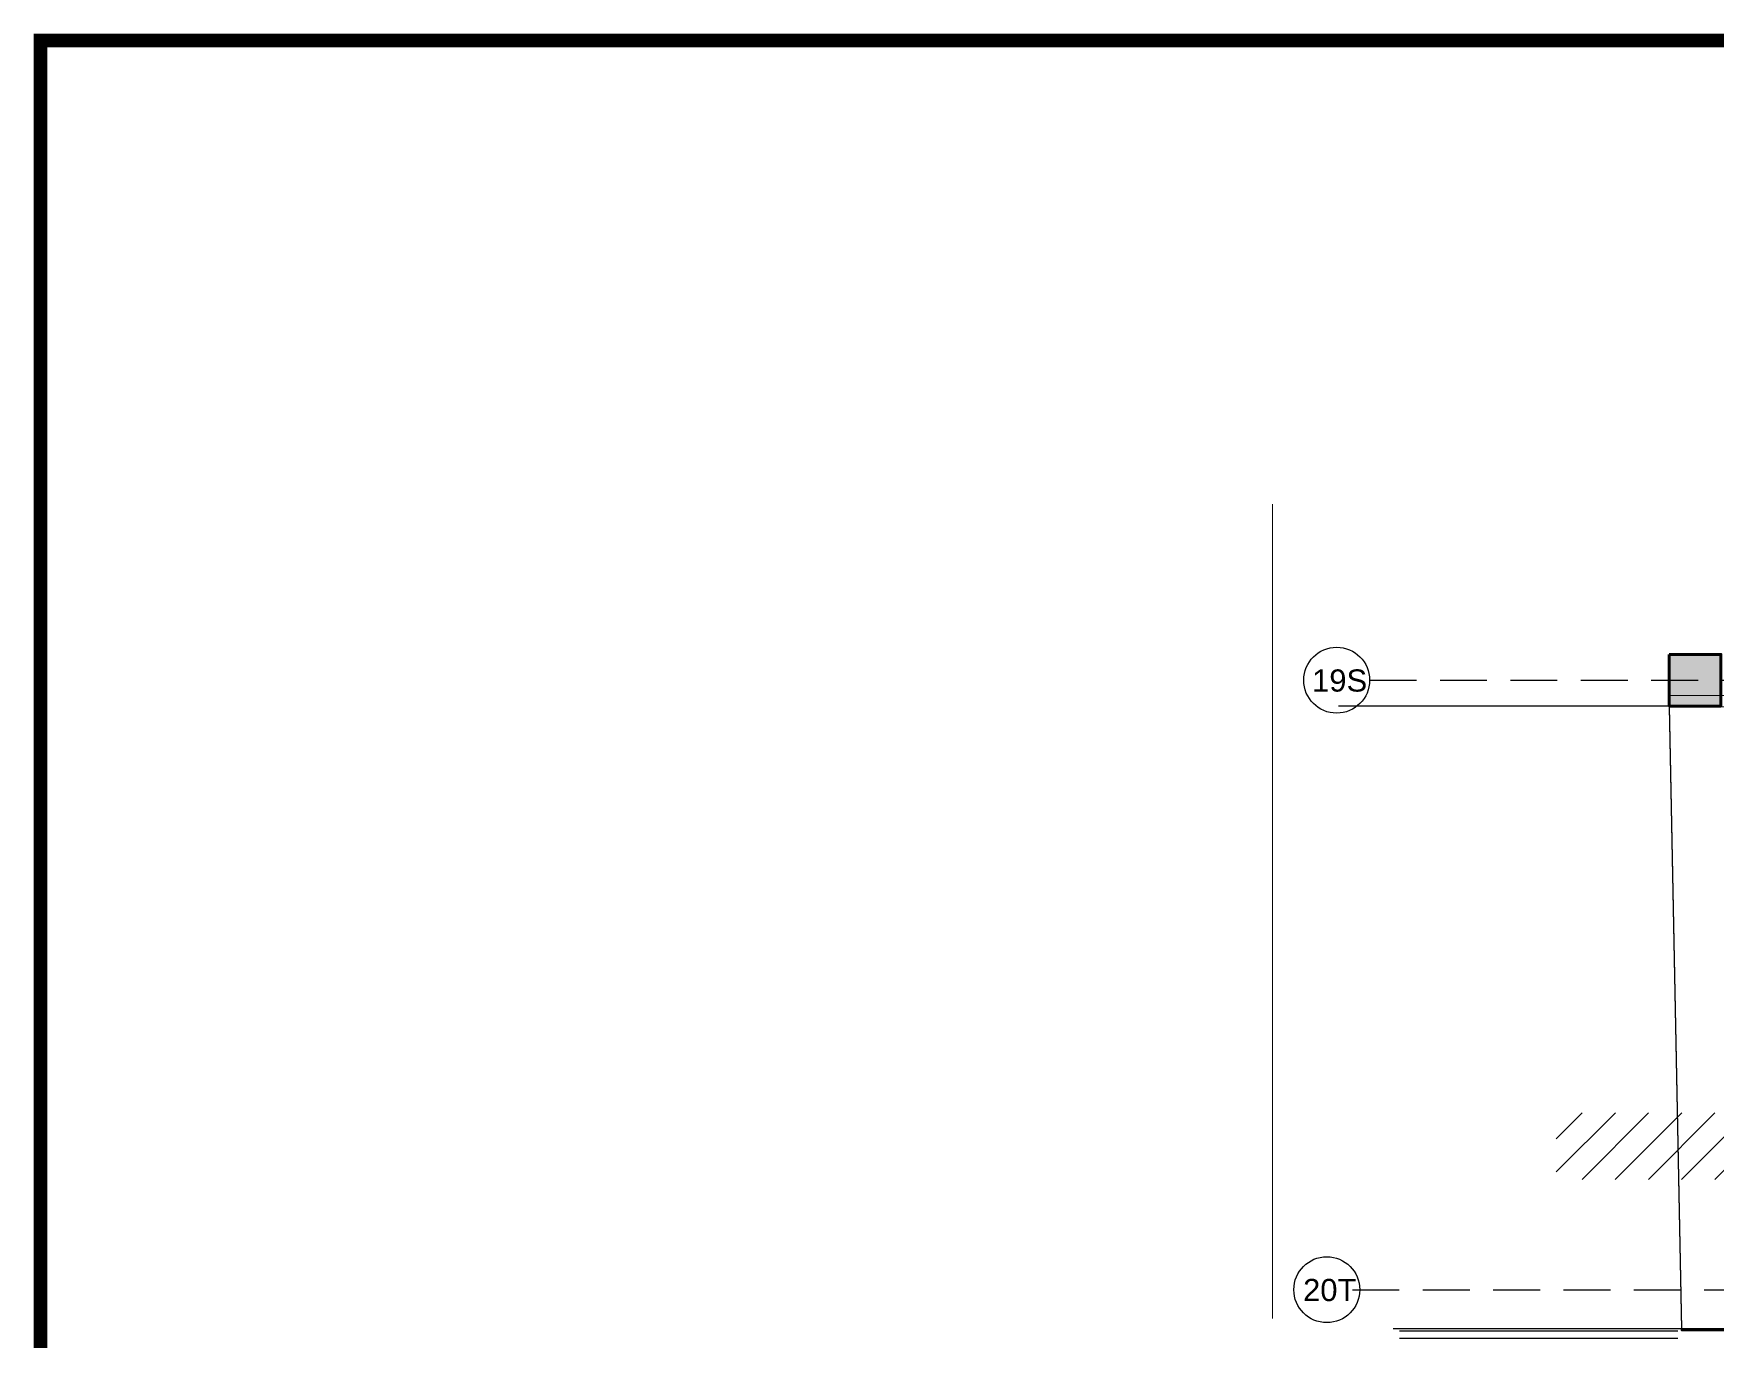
# Model space of a CAD drawing. Header units: millimetres. Extents: x -24 to 530668, y -246875 to -2983.
# Drawn here: x 257069 to 259345, y -122783 to -121015 of the extents above; entities that cross this region are included whole.
import ezdxf
from ezdxf.enums import TextEntityAlignment as Align

# ---------------------------------------------------------------- set-up
doc = ezdxf.new("R2010")
doc.units = ezdxf.units.MM
doc.linetypes.add('DASHED2', pattern=[9.525, 6.35, -3.175])
doc.layers.get('0').update_dxf_attribs({"lineweight": 20})
for name, color, linetype in [('0-HSL-HTC', 253, 'Continuous'), ('a_circulation_balustrade_plan', 1, 'Continuous'), ('a_grid_label_1_1', 9, 'Continuous'), ('a_outline_02', 1, 'Continuous'), ('a_structure_steel structure_elevation2', 9, 'Continuous')]:
    doc.layers.add(name, color=color, linetype=linetype)
for name, color, linetype, lineweight in [('ahşap kesit', 30, 'Continuous', 30), ('alçıpan', 12, 'Continuous', 20), ('t_ince', 66, 'Continuous', 9), ('X_S_COL_01$0$SC_COLS_SITU_E_SECT', 4, 'Continuous', 50)]:
    doc.layers.add(name, color=color, linetype=linetype, lineweight=lineweight)
doc.styles.add('txt_tur_1', font='arial.ttf', dxfattribs={"height": 1.5})

msp = doc.modelspace()

# ---------------------------------------------------------------- hatches: boundary and pattern name
at = {"layer": '0-HSL-HTC'}
h = msp.add_hatch(dxfattribs=at)
h.set_pattern_fill('ANSI33', color=12, angle=90, style=0)
h.set_pattern_definition([(135, (232235.527, -137040.48), (-4.490128, -4.490128), []), (135, (232235.527, -137035.9897), (-4.490128, -4.490128), [3.175, -1.5875])])
edge = h.paths.add_edge_path()
edge.add_arc((260555.284, -122710.479), 30, 0, 360)
edge = h.paths.add_edge_path()
edge.add_arc((259730.527, -122710.479), 30, 0, 360)
h.paths.add_polyline_path([(259283.027, -121855.48), (259353.027, -121855.48), (259353.027, -121925.48), (259283.027, -121925.48)])
at = {"layer": 'a_structure_steel structure_elevation2', "true_color": 0xed1f24}
h = msp.add_hatch(dxfattribs=at)
h.set_pattern_fill('ANSI31', color=240, scale=10)
h.set_pattern_definition([(45, (0, 199.188), (-22.4506403, 22.4506403), [])])
h.paths.add_polyline_path([(260405.715, -123808.098), (260094.297, -123808.098), (260094.297, -124274.626), (260004.964, -124274.626), (260004.964, -123718.098), (260315.715, -123718.098), (260315.715, -123258.355), (259859.017, -123258.355), (259859.017, -123497.674), (259769.017, -123497.674), (259769.017, -123168.355), (260207.526, -123168.355), (260207.526, -122566.151), (259130.087, -122566.151), (259130.087, -122476.151), (260297.526, -122476.151), (260297.526, -123168.355), (260960.932, -123168.355), (260960.932, -123505.455), (260870.932, -123505.455), (260870.932, -123258.355), (260405.715, -123258.355), (260405.715, -123718.098), (260888.661, -123718.098), (260888.661, -123829.27), (260706.336, -123829.27), (260706.336, -124274.626), (260616.336, -124274.626), (260616.336, -123808.098)])

# ---------------------------------------------------------------- linework, layer by layer
at = {"color": 252, "const_width": 18.492, "elevation": 0}
msp.add_lwpolyline([(257078.621, -124847.987), (257078.621, -121024.546), (263229.562, -121024.546), (263229.562, -124847.987)], close=True, dxfattribs=at)
at = {"layer": 'a_circulation_balustrade_plan', "elevation": -0.005}
for points in [[(259294.492, -122771.567), (258917.982, -122771.567)], [(259294.492, -122781.567), (258917.982, -122781.567)]]:
    msp.add_lwpolyline(points, dxfattribs=at)
at = {"layer": 'a_grid_label_1_1', "linetype": 'DASHED2', "ltscale": 10}
for p, q in [((258877.517, -121890.48, -17966.192), (262145.31, -121890.48, -17966.192)), ((258854.135, -122715.48, -17966.192), (262121.929, -122715.48, -17966.192))]:
    msp.add_line(p, q, dxfattribs=at)
at = {"layer": 'a_grid_label_1_1'}
for centre in [(258832.909, -121890.48, -17966.192), (258819.527, -122715.48, -17966.192)]:
    msp.add_circle(centre, 44.608, dxfattribs=at)
at = {"layer": 'a_outline_02'}
for p, q in [((259353.027, -121925.48), (258835.155, -121925.48)), ((259283.027, -121925.48), (259299.492, -122768.517)), ((259582.952, -122768.517), (258909.307, -122768.517))]:
    msp.add_line(p, q, dxfattribs=at)
at = {"layer": 'ahşap kesit'}
msp.add_lwpolyline([(259582.952, -122770.517), (259582.952, -122768.517), (259299.492, -122768.517), (259299.492, -122770.517)], close=True, dxfattribs=at)
at = {"layer": 'alçıpan'}
for p, q in [((259283.027, -121911.415), (261363.027, -121911.415)), ((259283.027, -121926.415), (259299.492, -122769.015, 2.264)), ((259283.027, -121926.415), (261353.027, -121926.415)), ((259299.492, -122770.517, -0.005), (259582.952, -122770.517, -0.005))]:
    msp.add_line(p, q, dxfattribs=at)
at = {"layer": 't_ince', "color": 61}
msp.add_line((258746.073, -121652.371), (258746.073, -122754.524), dxfattribs=at)
at = {"layer": 'X_S_COL_01$0$SC_COLS_SITU_E_SECT', "ltscale": 0.5}
msp.add_lwpolyline([(259283.027, -121855.48), (259353.027, -121855.48), (259353.027, -121925.48), (259283.027, -121925.48)], close=True, dxfattribs=at)

# ---------------------------------------------------------------- texts
at = {"layer": 'a_grid_label_1_1', "style": 'txt_tur_1'}
for tag, p in [('19S', (258836.899, -121905.897, -17966.192)), ('20T', (258823.517, -122730.897, -17966.192))]:
    msp.add_attdef(tag, text='axis', height=30, dxfattribs=at).set_placement(p, align=Align.CENTER)

doc.saveas('drawing.dxf')
